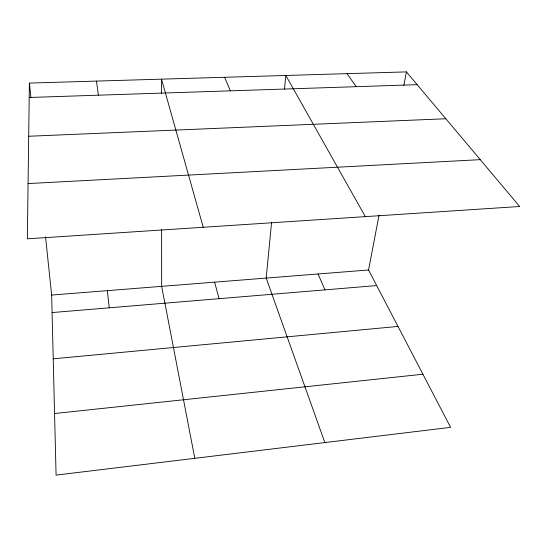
<?xml version="1.0" encoding="UTF-8"?>
<svg xmlns="http://www.w3.org/2000/svg" width="547" height="547" viewBox="0 0 547 547"><rect width="100%" height="100%" fill="white"/><g stroke="black" fill="none" stroke-linecap="round" stroke-linejoin="round"><path stroke-width="0.82" d="M29.388 83.076L27.35 238.82L519.65 206.499L406.407 71.889L29.388 83.076L30.899 97.482M271.606 222.13L266.184 278.088L324.85 442.571M284.502 89.072L285.821 75.465L365.341 216.633M45.531 236.783L51.65 295.052L56.081 475.111L450.605 427.351L368.562 269.986L379.05 215.101M403.843 85.305L406.407 71.889M54.563 413.525L422.906 374.223M53.216 358.818L397.99 326.429M52.081 312.563L376.685 285.568M51.65 295.052L368.562 269.986M28.075 183.573L480.245 159.656M28.69 136.251L445.832 118.747M29.196 97.475L417.163 84.669M347.024 73.654L356.193 86.686M318.026 273.985L325 289.869M224.605 77.284L230.355 90.836M203.217 227.272L161.522 79.158L161.529 93.653M214.581 282.163L219.121 298.669M194.8 458.318L161.659 286.354L161.618 229.282M96.477 81.086L98.392 95.192M107.362 290.648L109.243 307.811"/></g></svg>
